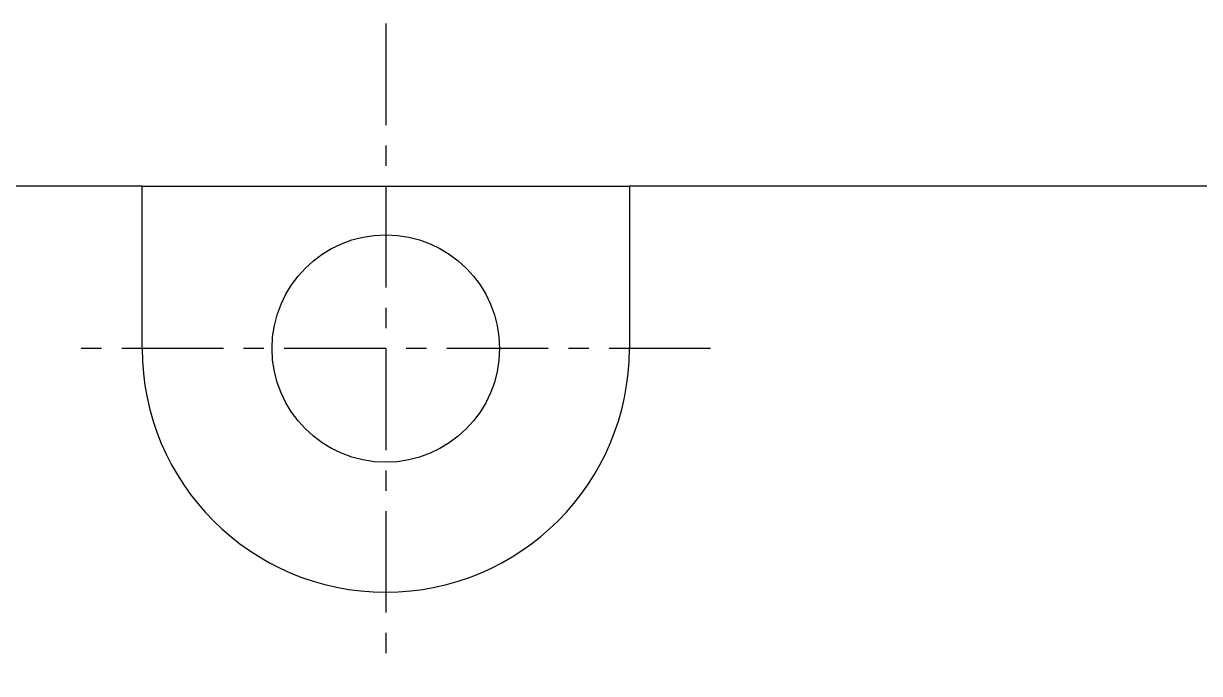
# Model space of a CAD drawing. Extents: x 45 to 224, y 37 to 151.
# Drawn here: x 113.68 to 128.16, y 142.56 to 150.56 of the extents above; entities that cross this region are included whole.
import ezdxf

# ---------------------------------------------------------------- set-up
doc = ezdxf.new("R2010")
doc.units = 0
doc.linetypes.add('CENTER', pattern=[2, 1.25, -0.25, 0.25, -0.25])
doc.layers.get('0').update_dxf_attribs({"linetype": 'CONTINUOUS'})
doc.layers.add('CENTER', color=1, linetype='CENTER')

msp = doc.modelspace()

# ---------------------------------------------------------------- linework, layer by layer
at = {"color": 7, "linetype": 'CONTINUOUS'}
for p, q in [((115.137, 148.561), (111.137, 148.561)), ((115.137, 146.561), (115.137, 148.561)), ((115.137, 148.561), (121.137, 148.561)), ((121.137, 148.561), (121.137, 146.561)), ((144.137, 148.561), (121.137, 148.561))]:
    msp.add_line(p, q, dxfattribs=at)
msp.add_circle((118.137, 146.561), 1.4, dxfattribs=at)
msp.add_arc((118.137, 146.561), 3, 180, 0, dxfattribs=at)
at = {"layer": 'CENTER', "color": 1, "linetype": 'CENTER'}
for p, q in [((118.137, 150.561), (118.137, 142.561)), ((122.137, 146.561), (114.137, 146.561))]:
    msp.add_line(p, q, dxfattribs=at)

doc.saveas('drawing.dxf')
